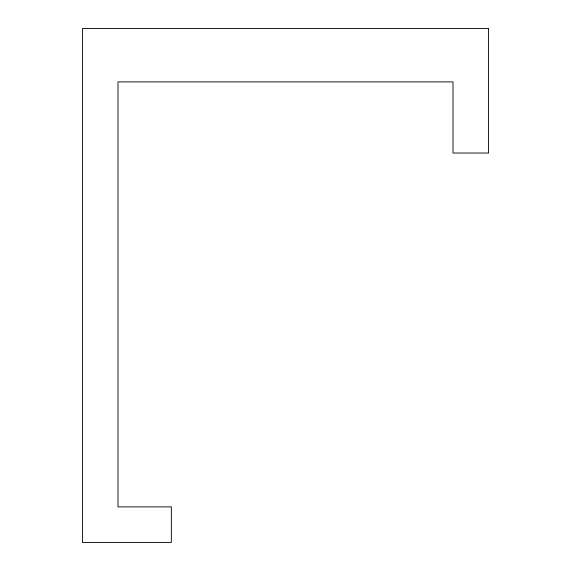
<?xml version="1.0" encoding="UTF-8"?>
<svg xmlns="http://www.w3.org/2000/svg" width="571" height="571" viewBox="0 0 571 571"><rect width="100%" height="100%" fill="white"/><g stroke="black" fill="none" stroke-linecap="round" stroke-linejoin="round"><path stroke-width="0.86" d="M488.569 28.55L82.431 28.55L82.431 542.45L171.343 542.45L171.343 506.884L117.99 506.884L117.99 81.896L453.01 81.896L453.01 153.021L488.569 153.021L488.569 28.55"/></g></svg>
